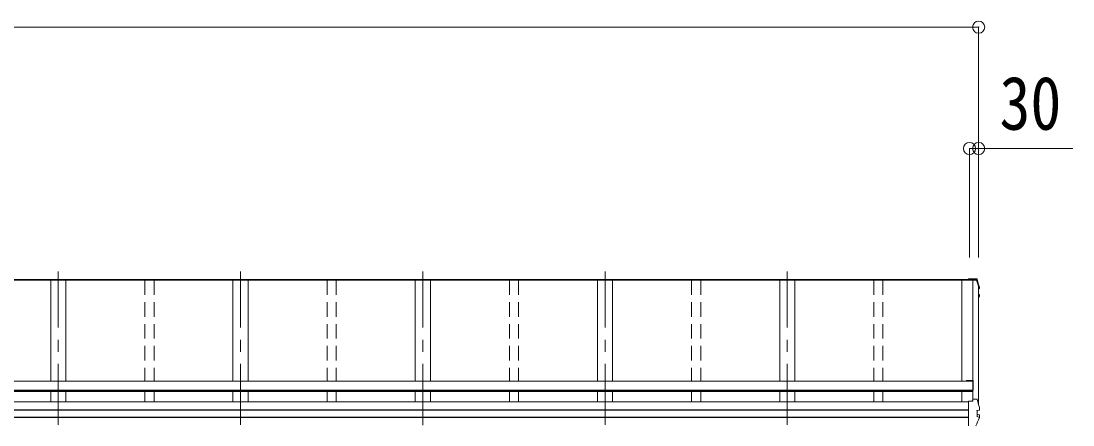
# Model space of a CAD drawing. Units: millimetres at full size, sheet at 1:40; some dimension numbers follow another scale. Extents: x -11243 to 77708, y -7760 to 25636.
# Drawn here: x -3828 to -365, y -2307 to -976 of the extents above; entities that cross this region are included whole.
import ezdxf
from ezdxf.enums import TextEntityAlignment as Align

# ---------------------------------------------------------------- set-up
doc = ezdxf.new("R2010")
doc.units = ezdxf.units.MM
doc.header["$LTSCALE"] = 40
doc.header["$PDMODE"] = 32
doc.header["$PDSIZE"] = 40
doc.linetypes.add('CHAIN1', pattern=[8, 5, -1, 1, -1])
doc.linetypes.add('DASHED1', pattern=[1.8, 1.2, -0.6])
for name, color, linetype, lineweight in [('0-1_本体', 5, 'CHAIN1', 9), ('0-3_ELV2', 4, 'Continuous', 9), ('0-6_OTH_LINE', 6, 'Continuous', 9)]:
    doc.layers.add(name, color=color, linetype=linetype, lineweight=lineweight)
doc.styles.add('ＭＳ ゴシック', font='')
doc.styles.get('ＭＳ ゴシック').set_extended_font_data('MS Gothic')

msp = doc.modelspace()

# ---------------------------------------------------------------- linework, layer by layer
at = {"layer": '0-1_本体'}
for p, q in [((-3705.5, -2305.84), (-3705.5, -1801.66)), ((-3105.5, -2305.84), (-3105.5, -1801.66)), ((-2505.5, -2305.84), (-2505.5, -1801.66)), ((-1905.5, -2305.84), (-1905.5, -1801.66)), ((-1305.5, -2305.84), (-1305.5, -1801.66))]:
    msp.add_line(p, q, dxfattribs=at)
at = {"layer": '0-3_ELV2'}
for p, q in [((-705.5, -1829.28), (-8505.5, -1829.28)), ((-705.5, -1830.18), (-8505.5, -1830.18)), ((-708.5, -1827.01), (-8502.5, -1827.01)), ((-3730.5, -1830.1), (-3730.5, -2162.54)), ((-3680.5, -1830.1), (-3680.5, -2162.54)), ((-3130.5, -1830.1), (-3130.5, -2162.54)), ((-3080.5, -1830.1), (-3080.5, -2162.54)), ((-2530.5, -1830.1), (-2530.5, -2162.54)), ((-2480.5, -1830.1), (-2480.5, -2162.54)), ((-1930.5, -1830.1), (-1930.5, -2162.54)), ((-1880.5, -1830.1), (-1880.5, -2162.54)), ((-1330.5, -1830.1), (-1330.5, -2162.54)), ((-1280.5, -1830.1), (-1280.5, -2162.54)), ((-730.5, -1830.1), (-730.5, -2162.54)), ((-730.5, -1830.19), (-682.06, -1830.19)), ((-683.5, -1824.93), (-708.5, -1824.93)), ((-708.5, -1828.95), (-708.5, -1824.93)), ((-708.5, -1827.45), (-694.3, -1827.45)), ((-705.5, -1829.95), (-694.68, -1829.95)), ((-695.2, -2227.56), (-695.2, -1830.19)), ((-694.3, -1827.45), (-694.68, -1829.95)), ((-694.6, -1830.19), (-694.6, -2223.61)), ((-694.3, -1828.54), (-694.53, -1830.04)), ((-694.53, -1830.04), (-694.53, -1829.69)), ((-694.53, -1830.04), (-682.11, -1830.04)), ((-694.3, -1828.54), (-694.3, -1827.45)), ((-682.26, -1828.54), (-694.3, -1828.54)), ((-683.5, -1824.93), (-683.5, -1824.92)), ((-683.5, -1824.93), (-683.5, -1824.93)), ((-675.5, -1853.55), (-675.5, -2240.42)), ((-675.5, -1856.5), (-674.81, -1856.37)), ((-675.5, -1856.85), (-674.73, -1856.7)), ((-674.24, -1858.13), (-675.5, -1858.37)), ((-673.19, -1856.86), (-673.19, -1852.81)), ((-675.5, -1876.26), (-674.67, -1876.36)), ((-675.5, -1880.35), (-674.14, -1880.62)), ((-675.5, -1881.88), (-674.66, -1882.04)), ((-674.67, -1876.36), (-674.67, -1876.36)), ((-673.09, -1881.89), (-673.09, -1877.83)), ((-695.2, -2162.54), (-4311.3, -2162.54)), ((-715.2, -2160.38), (-695.2, -2160.38)), ((-715.2, -2160.38), (-715.2, -2162.54)), ((-715.2, -2161.92), (-695.2, -2161.92)), ((-693.2, -2162.38), (-693.2, -2191.84)), ((-695.2, -2191.57), (-4295.5, -2191.57)), ((-695.2, -2193.31), (-4295.5, -2193.31)), ((-695.2, -2196.43), (-4295.5, -2196.43)), ((-3730.5, -2196.43), (-3730.5, -2230.09)), ((-3680.5, -2196.43), (-3680.5, -2230.09)), ((-3130.5, -2196.43), (-3130.5, -2230.09)), ((-3080.5, -2196.43), (-3080.5, -2230.09)), ((-2530.5, -2196.43), (-2530.5, -2230.1)), ((-2480.5, -2196.43), (-2480.5, -2230.1)), ((-1930.5, -2196.43), (-1930.5, -2230.09)), ((-1880.5, -2196.43), (-1880.5, -2230.09)), ((-1330.5, -2196.43), (-1330.5, -2230.09)), ((-1280.5, -2196.43), (-1280.5, -2230.09)), ((-730.5, -2196.43), (-730.5, -2229.95)), ((-695.2, -2191.84), (-693.2, -2191.84)), ((-708.5, -2230.09), (-8502.5, -2230.09)), ((-2505.5, -2230.09), (-2505.5, -2307.69)), ((-708.5, -2228.23), (-708.5, -2227.92)), ((-708.5, -2229.54), (-708.5, -2228.23)), ((-708.5, -2309.47), (-708.5, -2229.54)), ((-695.25, -2227.92), (-694.53, -2223.13)), ((-695.24, -2227.92), (-694.68, -2224.24)), ((-694.68, -2227.92), (-694.68, -2224.24)), ((-694.53, -2222.78), (-694.3, -2221.29)), ((-694.53, -2222.78), (-694.53, -2223.13)), ((-682.26, -2221.29), (-694.3, -2221.29)), ((-673.19, -2256.99), (-673.19, -2249.6)), ((-708.5, -2256.62), (-8502.5, -2256.62)), ((-708.5, -2257.51), (-8502.5, -2257.51)), ((-708.5, -2280.73), (-8502.5, -2280.73)), ((-708.5, -2282.66), (-8502.5, -2282.66)), ((-681.07, -2259.23), (-674.81, -2258.46)), ((-681.07, -2259.23), (-681.07, -2259.23)), ((-674.67, -2280.74), (-681.07, -2279.05)), ((-681.07, -2279.05), (-681.07, -2279.05)), ((-680.5, -2259.37), (-680.5, -2278.58)), ((-674.14, -2273.36), (-680.1, -2272.21)), ((-674.81, -2258.46), (-674.81, -2258.46)), ((-674.67, -2280.74), (-674.67, -2280.75)), ((-673.09, -2282.03), (-673.09, -2274.64))]:
    msp.add_line(p, q, dxfattribs=at)
at = {"layer": '0-3_ELV2', "linetype": 'DASHED1'}
for p, q in [((-3420.5, -1830.18), (-3420.5, -2162.54)), ((-3390.5, -1830.18), (-3390.5, -2162.54)), ((-2820.5, -1830.18), (-2820.5, -2162.54)), ((-2790.5, -1830.18), (-2790.5, -2162.54)), ((-2220.5, -1830.18), (-2220.5, -2162.54)), ((-2190.5, -1830.18), (-2190.5, -2162.54)), ((-1620.5, -1830.18), (-1620.5, -2162.54)), ((-1590.5, -1830.18), (-1590.5, -2162.54)), ((-1020.5, -1830.18), (-1020.5, -2162.54)), ((-990.5, -1830.18), (-990.5, -2162.54)), ((-3420.5, -2196.43), (-3420.5, -2230.09)), ((-3390.5, -2196.43), (-3390.5, -2230.09)), ((-2820.5, -2196.43), (-2820.5, -2230.09)), ((-2790.5, -2196.43), (-2790.5, -2230.09)), ((-2220.5, -2196.43), (-2220.5, -2230.09)), ((-2190.5, -2196.43), (-2190.5, -2230.09)), ((-1620.5, -2196.43), (-1620.5, -2230.09)), ((-1590.5, -2196.43), (-1590.5, -2230.09)), ((-1020.5, -2196.43), (-1020.5, -2230.09)), ((-990.5, -2196.43), (-990.5, -2230.09))]:
    msp.add_line(p, q, dxfattribs=at)
at = {"layer": '0-3_ELV2'}
for points in [[(-708.5, -1828.95), (-705.5, -1828.95), (-705.5, -1829.95)], [(-680.64, -1826.2), (-680.76, -1825.91), (-680.93, -1825.64), (-681.15, -1825.41), (-681.41, -1825.23), (-681.68, -1825.1), (-681.95, -1825.02), (-682.18, -1824.98), (-682.41, -1824.96), (-682.67, -1824.94), (-682.95, -1824.93), (-683.26, -1824.92), (-683.58, -1824.92)], [(-673.22, -1852.49), (-675.55, -1843.64), (-678.01, -1834.87), (-680.63, -1826.21)], [(-673.22, -1852.5), (-673.19, -1852.76), (-673.19, -1852.81)], [(-675.5, -1888.09), (-674.58, -1885.86), (-673.18, -1882.37)], [(-708.5, -2227.92), (-694.3, -2227.92), (-694.3, -2221.29)], [(-673.22, -2249.29), (-673.19, -2249.55), (-673.19, -2249.6)], [(-673.18, -2282.51), (-676.03, -2289.33), (-678.98, -2296.06), (-682.02, -2302.71), (-685.14, -2309.27)], [(-681.07, -2259.23), (-681.15, -2259.26), (-681.23, -2259.31), (-681.29, -2259.39), (-681.34, -2259.48), (-681.37, -2259.59), (-681.38, -2259.71)], [(-681.07, -2279.05), (-681.15, -2279.01), (-681.23, -2278.95), (-681.29, -2278.87), (-681.34, -2278.76), (-681.37, -2278.65), (-681.38, -2278.53)], [(-680.5, -2259.37), (-680.49, -2259.25), (-680.45, -2259.16)], [(-674.81, -2258.46), (-674.58, -2258.39), (-674.38, -2258.24), (-674.21, -2258.02), (-674.09, -2257.75), (-674.02, -2257.44), (-674.01, -2257.11), (-674.06, -2256.79)], [(-674.73, -2258.45), (-674.45, -2258.37), (-674.21, -2258.3), (-673.97, -2258.2), (-673.7, -2258.03), (-673.44, -2257.76), (-673.26, -2257.41), (-673.2, -2257.03)], [(-673.98, -2282.72), (-673.89, -2282.4), (-673.87, -2282.04), (-673.91, -2281.68), (-674.02, -2281.35), (-674.2, -2281.07), (-674.42, -2280.86), (-674.67, -2280.75)], [(-673.19, -2257.03), (-673.19, -2256.94), (-673.22, -2256.68)], [(-673.19, -2282.53), (-673.12, -2282.37), (-673.08, -2282.19), (-673.09, -2282.01)]]:
    msp.add_lwpolyline(points, dxfattribs=at)
for centre, radius, start, end in [((-682.26, -1830.24), 1.7, 17.09071, 90.04324), ((-1158.51, -1976.2), 498.32, 13.87531, 17.05651), ((-1158.51, -1976.2), 499.82, 13.85121, 17.03953), ((-674.48, -1856.86), 1.3, 280.89642, 13.7954), ((-1137.83, -1696.98), 498.64, 337.99835, 338.21754), ((-1137.83, -1697.32), 498.64, 337.99835, 338.25759), ((-674.38, -1881.89), 1.3, 338.33785, 79.1132), ((-674.38, -1877.83), 1.3, 0.0377, 79.0995), ((-695.2, -2162.38), 2, 0, 90), ((-682.26, -2222.99), 1.7, 17.09071, 90.04324), ((-1158.51, -2368.95), 499.82, 13.85121, 17.03953), ((-680, -2271.72), 0.499, 180.05239, 259.08482), ((-674.38, -2274.64), 1.3, 0.0377, 79.0995)]:
    msp.add_arc(centre, radius, start, end, dxfattribs=at)
at = {"layer": '0-6_OTH_LINE'}
for p, q in [((-8535.5, -996.03), (-675.5, -996.03)), ((-675.5, -996.03), (-675.5, -1755.03)), ((-705.5, -1396.03), (-705.5, -1755.03)), ((-675.5, -1396.03), (-705.5, -1396.03)), ((-675.5, -1396.03), (-675.5, -1755.03)), ((-365.01, -1396.03), (-675.5, -1396.03))]:
    msp.add_line(p, q, dxfattribs=at)
for p in [(-675.5, -996.03), (-705.5, -1396.03), (-675.5, -1396.03)]:
    msp.add_point(p, dxfattribs=at)

# ---------------------------------------------------------------- texts
at = {"layer": '0-6_OTH_LINE', "color": 7, "style": 'ＭＳ ゴシック', "width": 0.85}
msp.add_text('30', height=176, dxfattribs=at).set_placement((-606.85, -1386.94), align=Align.BOTTOM_LEFT)

doc.saveas('drawing.dxf')
